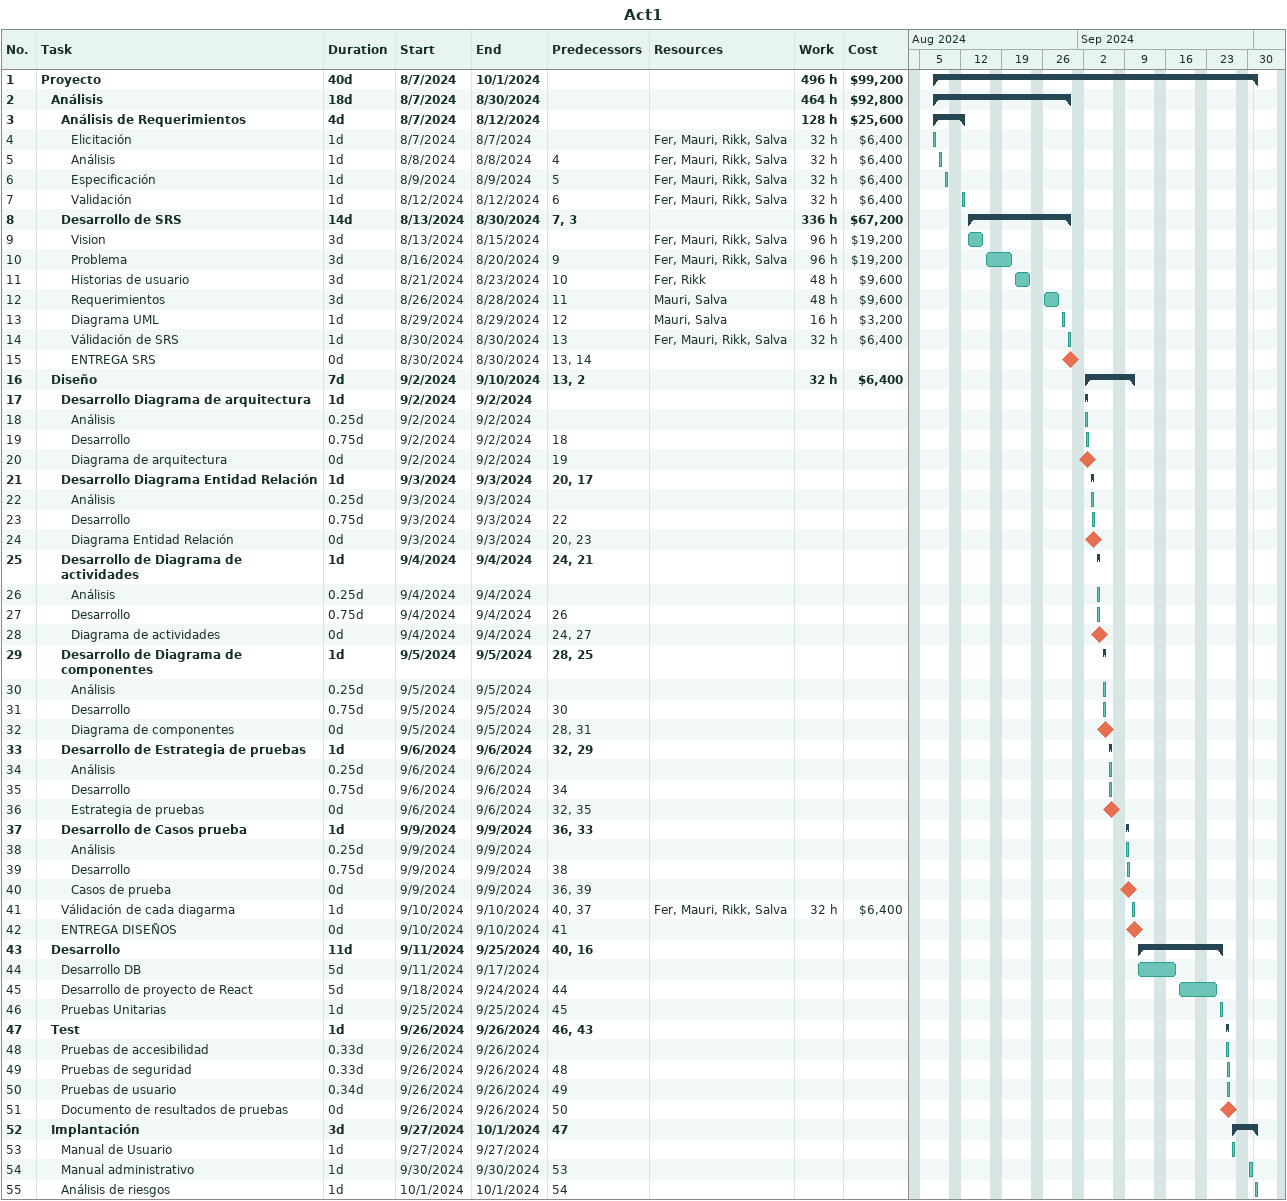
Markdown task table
Act1

| ID | Level | Task | Duration | Start | Finish | Predecessors | Resources | Work (h) | Cost ($) |
|---|---|---|---|---|---|---|---|---|---|
| 1 | 1 | **Proyecto** | 40d | 2024-08-07 | 2024-10-01 |  |  | 496 | 99200 |
| 2 | 2 | **Análisis** | 18d | 2024-08-07 | 2024-08-30 |  |  | 464 | 92800 |
| 3 | 3 | **Análisis de Requerimientos** | 4d | 2024-08-07 | 2024-08-12 |  |  | 128 | 25600 |
| 4 | 4 | Elicitación | 1d | 2024-08-07 | 2024-08-07 |  | Fer, Mauri, Rikk, Salva | 32 | 6400 |
| 5 | 4 | Análisis | 1d | 2024-08-08 | 2024-08-08 | 4 | Fer, Mauri, Rikk, Salva | 32 | 6400 |
| 6 | 4 | Especificación | 1d | 2024-08-09 | 2024-08-09 | 5 | Fer, Mauri, Rikk, Salva | 32 | 6400 |
| 7 | 4 | Validación | 1d | 2024-08-12 | 2024-08-12 | 6 | Fer, Mauri, Rikk, Salva | 32 | 6400 |
| 8 | 3 | **Desarrollo de SRS** | 14d | 2024-08-13 | 2024-08-30 | 7, 3 |  | 336 | 67200 |
| 9 | 4 | Vision | 3d | 2024-08-13 | 2024-08-15 |  | Fer, Mauri, Rikk, Salva | 96 | 19200 |
| 10 | 4 | Problema | 3d | 2024-08-16 | 2024-08-20 | 9 | Fer, Mauri, Rikk, Salva | 96 | 19200 |
| 11 | 4 | Historias de usuario | 3d | 2024-08-21 | 2024-08-23 | 10 | Fer, Rikk | 48 | 9600 |
| 12 | 4 | Requerimientos | 3d | 2024-08-26 | 2024-08-28 | 11 | Mauri, Salva | 48 | 9600 |
| 13 | 4 | Diagrama UML | 1d | 2024-08-29 | 2024-08-29 | 12 | Mauri, Salva | 16 | 3200 |
| 14 | 4 | Válidación de SRS | 1d | 2024-08-30 | 2024-08-30 | 13 | Fer, Mauri, Rikk, Salva | 32 | 6400 |
| 15 | 4 | ENTREGA SRS | 0d | 2024-08-30 | 2024-08-30 | 13, 14 |  |  |  |
| 16 | 2 | **Diseño** | 7d | 2024-09-02 | 2024-09-10 | 13, 2 |  | 32 | 6400 |
| 17 | 3 | **Desarrollo Diagrama de arquitectura** | 1d | 2024-09-02 | 2024-09-02 |  |  |  |  |
| 18 | 4 | Análisis | 0.25d | 2024-09-02 | 2024-09-02 |  |  |  |  |
| 19 | 4 | Desarrollo | 0.75d | 2024-09-02 | 2024-09-02 | 18 |  |  |  |
| 20 | 4 | Diagrama de arquitectura | 0d | 2024-09-02 | 2024-09-02 | 19 |  |  |  |
| 21 | 3 | **Desarrollo Diagrama Entidad Relación** | 1d | 2024-09-03 | 2024-09-03 | 20, 17 |  |  |  |
| 22 | 4 | Análisis | 0.25d | 2024-09-03 | 2024-09-03 |  |  |  |  |
| 23 | 4 | Desarrollo | 0.75d | 2024-09-03 | 2024-09-03 | 22 |  |  |  |
| 24 | 4 | Diagrama Entidad Relación | 0d | 2024-09-03 | 2024-09-03 | 20, 23 |  |  |  |
| 25 | 3 | **Desarrollo de Diagrama de actividades** | 1d | 2024-09-04 | 2024-09-04 | 24, 21 |  |  |  |
| 26 | 4 | Análisis | 0.25d | 2024-09-04 | 2024-09-04 |  |  |  |  |
| 27 | 4 | Desarrollo | 0.75d | 2024-09-04 | 2024-09-04 | 26 |  |  |  |
| 28 | 4 | Diagrama de actividades | 0d | 2024-09-04 | 2024-09-04 | 24, 27 |  |  |  |
| 29 | 3 | **Desarrollo de Diagrama de componentes** | 1d | 2024-09-05 | 2024-09-05 | 28, 25 |  |  |  |
| 30 | 4 | Análisis | 0.25d | 2024-09-05 | 2024-09-05 |  |  |  |  |
| 31 | 4 | Desarrollo | 0.75d | 2024-09-05 | 2024-09-05 | 30 |  |  |  |
| 32 | 4 | Diagrama de componentes | 0d | 2024-09-05 | 2024-09-05 | 28, 31 |  |  |  |
| 33 | 3 | **Desarrollo de Estrategia de pruebas** | 1d | 2024-09-06 | 2024-09-06 | 32, 29 |  |  |  |
| 34 | 4 | Análisis | 0.25d | 2024-09-06 | 2024-09-06 |  |  |  |  |
| 35 | 4 | Desarrollo | 0.75d | 2024-09-06 | 2024-09-06 | 34 |  |  |  |
| 36 | 4 | Estrategia de pruebas | 0d | 2024-09-06 | 2024-09-06 | 32, 35 |  |  |  |
| 37 | 3 | **Desarrollo de Casos prueba** | 1d | 2024-09-09 | 2024-09-09 | 36, 33 |  |  |  |
| 38 | 4 | Análisis | 0.25d | 2024-09-09 | 2024-09-09 |  |  |  |  |
| 39 | 4 | Desarrollo | 0.75d | 2024-09-09 | 2024-09-09 | 38 |  |  |  |
| 40 | 4 | Casos de prueba | 0d | 2024-09-09 | 2024-09-09 | 36, 39 |  |  |  |
| 41 | 3 | Válidación de cada diagarma | 1d | 2024-09-10 | 2024-09-10 | 40, 37 | Fer, Mauri, Rikk, Salva | 32 | 6400 |
| 42 | 3 | ENTREGA DISEÑOS | 0d | 2024-09-10 | 2024-09-10 | 41 |  |  |  |
| 43 | 2 | **Desarrollo** | 11d | 2024-09-11 | 2024-09-25 | 40, 16 |  |  |  |
| 44 | 3 | Desarrollo DB | 5d | 2024-09-11 | 2024-09-17 |  |  |  |  |
| 45 | 3 | Desarrollo de proyecto de React | 5d | 2024-09-18 | 2024-09-24 | 44 |  |  |  |
| 46 | 3 | Pruebas Unitarias | 1d | 2024-09-25 | 2024-09-25 | 45 |  |  |  |
| 47 | 2 | **Test** | 1d | 2024-09-26 | 2024-09-26 | 46, 43 |  |  |  |
| 48 | 3 | Pruebas de accesibilidad | 0.33d | 2024-09-26 | 2024-09-26 |  |  |  |  |
| 49 | 3 | Pruebas de seguridad | 0.33d | 2024-09-26 | 2024-09-26 | 48 |  |  |  |
| 50 | 3 | Pruebas de usuario | 0.34d | 2024-09-26 | 2024-09-26 | 49 |  |  |  |
| 51 | 3 | Documento de resultados de pruebas | 0d | 2024-09-26 | 2024-09-26 | 50 |  |  |  |
| 52 | 2 | **Implantación** | 3d | 2024-09-27 | 2024-10-01 | 47 |  |  |  |
| 53 | 3 | Manual de Usuario | 1d | 2024-09-27 | 2024-09-27 |  |  |  |  |
| 54 | 3 | Manual administrativo | 1d | 2024-09-30 | 2024-09-30 | 53 |  |  |  |
| 55 | 3 | Análisis de riesgos | 1d | 2024-10-01 | 2024-10-01 | 54 |  |  |  |
